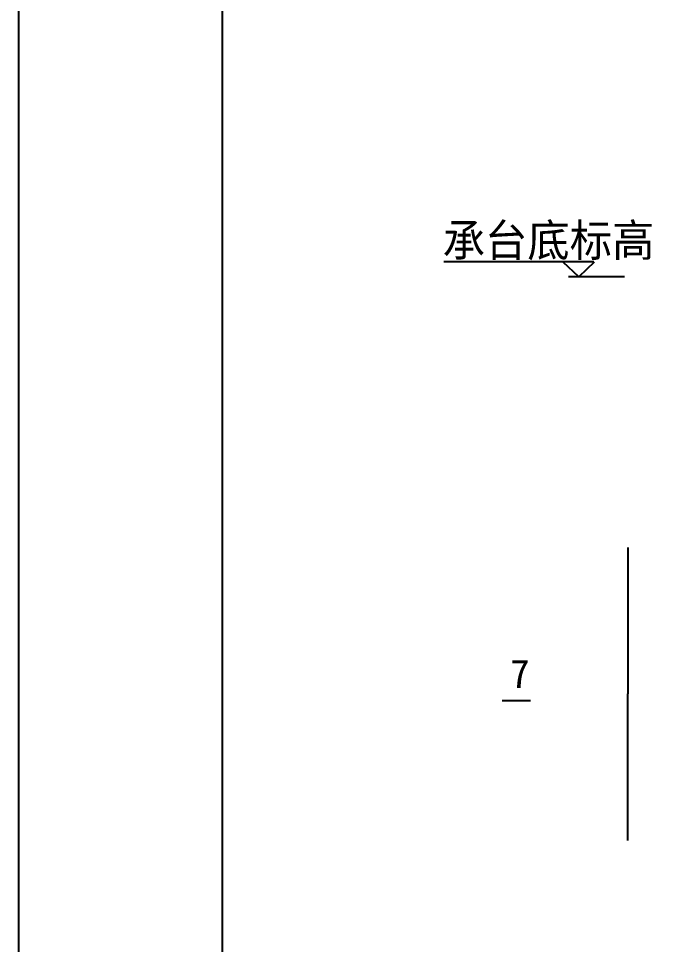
# Model space of a CAD drawing. Header units: metres. Extents: x 4568 to 182545, y -86951 to 35529.
# Drawn here: x 4779 to 10325, y -79668 to -71704 of the extents above; entities that cross this region are included whole.
import ezdxf

# ---------------------------------------------------------------- set-up
doc = ezdxf.new("R2010")
doc.units = ezdxf.units.M
doc.layers.add('LT', color=7, linetype='Continuous')
doc.layers.add('TXT', color=7, linetype='Continuous')
doc.dimstyles.get("Standard").update_dxf_attribs({"dimtxt": 2.5, "dimasz": 2.5, "dimexe": 1.25, "dimexo": 0.625, "dimtad": 1, "dimcen": 2.5, "dimazin": 3, "dimtfac": 1, "dimtmove": 0, "dimatfit": 3})

# ---------------------------------------------------------------- blocks, each defined once
blk = doc.blocks.new('_CLOSEDFILLED')
at = {"color": 0, "linetype": 'BYBLOCK'}
blk.add_solid([(-1, 0), (0, 0), (-1, 0)], dxfattribs=at)
blk = doc.blocks.new('*D403')
for p, q in [((10018.25, -76252.47), (10018.25, -77513.12)), ((10018, -77513.12), (10017.75, -77513.12)), ((10018.25, -78773.78), (10018.25, -77513.12)), ((10018.25, -77513.12), (10018.25, -77513.12)), ((10018.5, -77513.12), (10018.75, -77513.12))]:
    blk.add_line(p, q)
at = {"layer": 'Defpoints'}
for p in [(10018.25, -76252.47), (10018.25, -77513.12), (10018.25, -78773.78)]:
    blk.add_point(p, dxfattribs=at)
at = {"xscale": 0.25, "yscale": 0.25}
blk.add_blockref('_CLOSEDFILLED', (10018.25, -77513.12), dxfattribs=at)
at = {"xscale": 0.25, "yscale": 0.25, "rotation": 180}
blk.add_blockref('_CLOSEDFILLED', (10018.25, -77513.12), dxfattribs=at)
at = {"insert": (10018.25, -77511.995), "char_height": 1, "attachment_point": 5}
blk.add_mtext('3600', dxfattribs=at)

msp = doc.modelspace()

# ---------------------------------------------------------------- linework, layer by layer
for points in [[(4779.02, -86950.96), (46359.02, -86950.96), (46359.02, -57620.96), (4779.02, -57620.96)], [(6529.02, -86250.96), (45659.02, -86250.96), (45659.02, -58320.96), (6529.02, -58320.96)]]:
    msp.add_lwpolyline(points, close=True)
at = {"layer": 'LT'}
for p, q in [((9727.25, -73796.31), (8436.35, -73796.31)), ((9597.98, -73925.52), (9462.38, -73798.5)), ((9729.67, -73798.5), (9597.98, -73925.52)), ((9989.41, -73925.52), (9508.33, -73925.52))]:
    msp.add_line(p, q, dxfattribs=at)
msp.add_lwpolyline([(8939.28, -77568.34), (9182.3, -77568.34)], dxfattribs=at)

# ---------------------------------------------------------------- texts
at = {"layer": 'TXT'}
for s, height, p in [('承台底标高', 280.15, (8426.44, -73751.57)), ('7', 245, (9007.21, -77462.52))]:
    msp.add_text(s, height=height, dxfattribs=at).set_placement(p)

# ---------------------------------------------------------------- dimensions: what is measured, and where the dimension line sits
dim = msp.add_linear_dim(base=(10018.25, -77513.12), p1=(10018.25, -78773.78), p2=(10018.25, -76252.47), text='3600', dimstyle='Standard')
dim.commit()
dim.dimension.update_dxf_attribs({"geometry": '*D403', "text_midpoint": (10018.25, -77511.995)})

doc.saveas('drawing.dxf')
